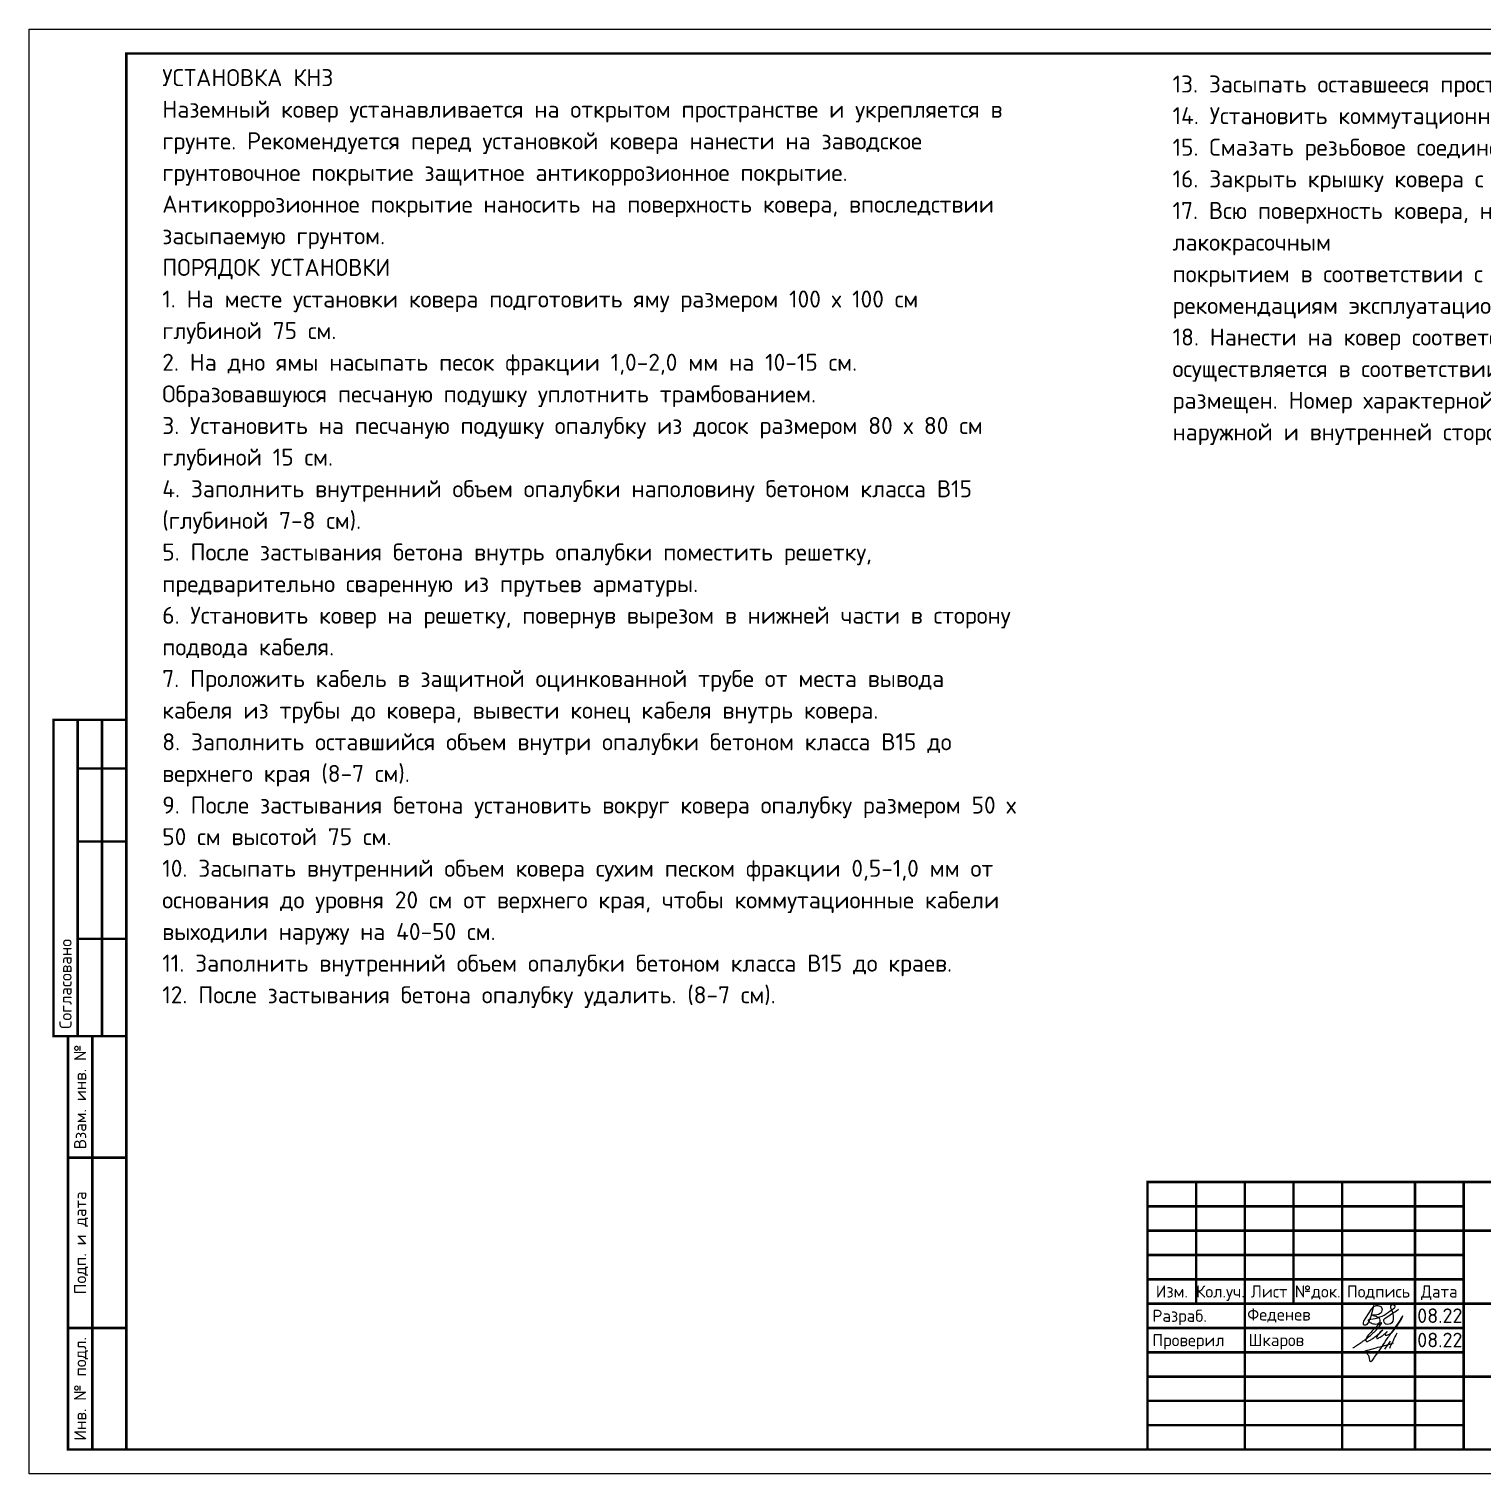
# Model space of a CAD drawing. Header units: millimetres. Extents: x -112426 to 6776, y 1218 to 38707.
# Drawn here: x 2612.5 to 2911.5, y 2273.2 to 2570.2 of the extents above; entities that cross this region are included whole.
import ezdxf
from ezdxf.enums import TextEntityAlignment as Align

# ---------------------------------------------------------------- set-up
doc = ezdxf.new("R2010")
doc.units = ezdxf.units.MM
for name, color, linetype, lineweight in [('Размер 3.5', 250, 'Continuous', 35), ('Размерный', 4, 'Continuous', 30), ('Размеры на чертеже', 250, 'Continuous', 25)]:
    doc.layers.add(name, color=color, linetype=linetype, lineweight=lineweight)
doc.layers.add('рамка', color=7, linetype='Continuous')
doc.styles.add('-ISOCPEUR-', font='isocpeur.TTF')

# ---------------------------------------------------------------- blocks, each defined once
blk = doc.blocks.new('*U156')
blk.add_lwpolyline([(0, 0), (420, 0), (420, -297), (0, -297)], close=True)
at = {"const_width": 0.5}
blk.add_lwpolyline([(20, -5), (415, -5), (415, -292), (20, -292)], close=True, dxfattribs=at)
for points in [[(20, -207), (5, -207), (5, -142), (20, -142)], [(10, -142), (10, -207)], [(15, -142), (15, -207)], [(10, -152), (20, -152)], [(10, -167), (20, -167)], [(10, -187), (20, -187)], [(20, -292), (8, -292), (8, -207), (20, -207)], [(13, -207), (13, -292)], [(8, -232), (20, -232)], [(230, -292), (230, -237), (415, -237)], [(240, -237), (240, -262)], [(250, -237), (250, -292)], [(260, -237), (260, -262)], [(270, -237), (270, -292)], [(285, -237), (285, -292)], [(295, -237), (295, -292)], [(230, -242), (295, -242)], [(230, -247), (295, -247)], [(295, -247), (415, -247)], [(230, -252), (295, -252)], [(230, -257), (295, -257)], [(230, -262), (415, -262)], [(8, -267), (20, -267)], [(230, -267), (295, -267)], [(230, -272), (295, -272)], [(230, -277), (295, -277)], [(295, -277), (415, -277)], [(230, -282), (295, -282)], [(230, -287), (295, -287)]]:
    blk.add_lwpolyline(points, dxfattribs=at)
at = {"style": '-ISOCPEUR-'}
blk.add_text('Согласовано', height=2.5, rotation=90, dxfattribs=at).set_placement((7.5, -205.5), align=Align.MIDDLE_LEFT)
for s, p in [('Взам. инв. №', (10.5, -219.5)), ('Подп. и дата', (10.5, -249.5)), ('Инв. № подл.', (10.5, -279.5))]:
    blk.add_text(s, height=2.5, rotation=90, dxfattribs=at).set_placement(p, align=Align.MIDDLE_CENTER)
for s, p in [('Изм.', (235, -259.5)), ('Кол.уч.', (245, -259.5)), ('Лист', (255, -259.5)), ('№док.', (265, -259.5)), ('Подпись', (277.5, -259.5)), ('Дата', (290, -259.5))]:
    blk.add_text(s, height=2.5, dxfattribs=at).set_placement(p, align=Align.MIDDLE_CENTER)
for s, p in [('Разраб.', (231, -264.5)), ('Проверил', (231, -269.5))]:
    blk.add_text(s, height=2.5, dxfattribs=at).set_placement(p, align=Align.MIDDLE_LEFT)
blk.add_attdef('РАЗРАБОТАЛ', text='', height=2.5, dxfattribs=at).set_placement((250.5, -264.22), align=Align.MIDDLE_LEFT)
at = {"style": '-ISOCPEUR-', "flags": 8}
for tag, height, p in [('ДАТА', 2.5, (290.07, -264.4)), ('ДАТА1', 2.5, (290.07, -269.4)), ('ЛИСТ', 3, (386.39, -271.92)), ('ЛИСТОВ', 3, (403.89, -271.92)), ('ФОРМАТ', 3, (380.97, -294.75))]:
    blk.add_attdef(tag, text='', height=height, dxfattribs=at).set_placement(p, align=Align.MIDDLE_CENTER)
at = {"style": '-ISOCPEUR-'}
blk.add_attdef('ПРОВЕРИЛ', (250.75, -270.73), '', height=2.5, dxfattribs=at)
at = {"style": '-ISOCPEUR-', "flags": 8}
blk.add_attdef('ИМЯ_ЧЕРТЕЖА_001', (321.33, -285.18), '', height=3, dxfattribs=at)
blk = doc.blocks.new('подпись')
at = {"lineweight": 30}
for points in [[(-0.82, -1.23), (-0.21, -0.8), (0.43, -0.36), (0.86, -0.08), (1.32, 0.25), (2, 0.77), (2.8, 1.4), (3.27, 1.83), (3.84, 2.36), (4.46, 3.07), (5.01, 3.73), (5.08, 3.95), (5.01, 4.03), (4.91, 4), (4.76, 3.88), (4.33, 3.49), (3.4, 2.58), (2.34, 1.43), (1.83, 0.48), (1.87, 0.23), (1.99, 0.16), (2.17, 0.16), (2.41, 0.25), (3.02, 0.6), (3.71, 1.09), (4.34, 1.62), (5.32, 2.55), (4.75, 1.98), (4.27, 1.36), (4.08, 1.05), (4.07, 0.85), (4.11, 0.78), (4.25, 0.78), (4.42, 0.84), (4.78, 1.05), (5.16, 1.3), (5.47, 1.51), (5.72, 1.73), (6.05, 1.99), (6.23, 2.18), (5.94, 1.88), (5.8, 1.63), (5.8, 1.5), (5.89, 1.44), (6.13, 1.46), (6.57, 1.6), (6.9, 1.79), (7.5, 2.39), (8.04, 3.08), (8.61, 3.92), (9.15, 4.76), (9.43, 5.33), (8, 3.26), (6.29, 0.88), (3.58, -3.07), (3.05, -3.8), (2.85, -4.05), (2.49, -2.98), (2.12, -2.39), (1.3, -1.96), (1.02, -2.03), (2.91, -1.44), (4.7, -0.96), (7.51, -0.15)], [(6.86, 0.23), (5.67, -1.43)], [(8.19, 1.85), (6.68, -1.27)]]:
    blk.add_spline(points, degree=3, dxfattribs=at)
blk = doc.blocks.new('Подпись Леха')
at = {"layer": 'рамка'}
blk.add_blockref('подпись', (2.7, 0.11), dxfattribs=at)

msp = doc.modelspace()

# ---------------------------------------------------------------- linework, layer by layer
msp.add_lwpolyline([(2889.043, 2308.026), (2888.943, 2307.504), (2888.734, 2306.647), (2888.417, 2305.566), (2887.953, 2304.406), (2887.635, 2303.935), (2887.441, 2303.836), (2887.247, 2303.811), (2887.058, 2303.836), (2886.962, 2303.947), (2886.913, 2304.131), (2886.918, 2304.339), (2887.015, 2304.6), (2887.318, 2305.16), (2888.592, 2307.074), (2889.089, 2307.648), (2889.538, 2307.842), (2889.919, 2307.834), (2890.485, 2307.671), (2890.749, 2307.198), (2890.725, 2306.811), (2890.668, 2306.548), (2890.552, 2306.363), (2890.348, 2306.179), (2890.037, 2306.024), (2889.678, 2305.922), (2889.367, 2305.864), (2889.1, 2305.873), (2888.843, 2305.883), (2888.605, 2305.995), (2888.548, 2306.012), (2888.804, 2305.901), (2889.011, 2305.812), (2889.202, 2305.744), (2889.523, 2305.653), (2889.748, 2305.546), (2889.958, 2305.447), (2890.096, 2305.351), (2890.247, 2305.081), (2890.271, 2304.831), (2890.294, 2304.583), (2890.239, 2304.339), (2890.044, 2304.12), (2889.802, 2304.011), (2889.505, 2303.979), (2889.216, 2303.995), (2888.972, 2304.008), (2888.747, 2304.112), (2888.509, 2304.222), (2888.325, 2304.307), (2888.216, 2304.409), (2888.077, 2304.538), (2887.993, 2304.749), (2887.998, 2304.939), (2888.11, 2305.003), (2888.443, 2305.037), (2888.943, 2305.089), (2889.352, 2305.174), (2889.645, 2305.235), (2889.895, 2305.345), (2890.33, 2305.501), (2890.804, 2305.663), (2891.166, 2305.834), (2891.366, 2305.976), (2891.665, 2306.187), (2892.063, 2306.469), (2892.447, 2306.74), (2892.744, 2306.951), (2893.109, 2307.209), (2893.363, 2307.389), (2893.416, 2307.633), (2893.361, 2307.836), (2893.189, 2307.946), (2892.939, 2307.961), (2892.688, 2307.93), (2892.537, 2307.837), (2892.483, 2307.656), (2892.512, 2307.455), (2892.586, 2307.235), (2892.762, 2306.839), (2892.953, 2306.291), (2893.002, 2306.027), (2893.016, 2305.709), (2893.033, 2304.973), (2892.986, 2304.636), (2892.743, 2304.315), (2892.5, 2304.103), (2892.186, 2304.009), (2891.842, 2303.962), (2891.536, 2304.001), (2891.301, 2304.15), (2891.175, 2304.409), (2891.105, 2304.706), (2891.144, 2304.988), (2891.309, 2305.208), (2892.453, 2305.944), (2892.884, 2306.249), (2893.691, 2306.774), (2894.165, 2307.082)])

# ---------------------------------------------------------------- block references
msp.add_blockref('Подпись Леха', (2882.883, 2300.201))
at = {"layer": 'Размеры на чертеже', "lineweight": 90}
ref = msp.add_blockref('*U156', (2612.527, 2570.232), dxfattribs=at)
ref.add_attrib('РАЗРАБОТАЛ', 'Феденев', dxfattribs={"layer": '0', "height": 2.5, "style": '-ISOCPEUR-'}).set_placement((2863.028, 2306.008), align=Align.MIDDLE_LEFT)
ref.add_attrib('ПРОВЕРИЛ', 'Шкаров', (2863.276, 2299.503), dxfattribs={"layer": '0', "height": 2.5, "style": '-ISOCPEUR-'})

# ---------------------------------------------------------------- texts
at = {"layer": 'Размер 3.5', "char_height": 3.5, "width": 175.97762, "attachment_point": 1, "line_spacing_factor": 1.114286, "style": '-ISOCPEUR-'}
for s, insert in [('УСТАНОВКА КНЗ\\PНаземный ковер устанавливается на открытом пространстве и укрепляется в грунте. Рекомендуется перед установкой ковера нанести на заводское грунтовочное покрытие защитное антикоррозионное покрытие. Антикоррозионное покрытие наносить на поверхность ковера, впоследствии\\Pзасыпаемую грунтом.\\PПОРЯДОК УСТАНОВКИ\\P1. На месте установки ковера подготовить яму размером 100 х 100 см глубиной 75 см.\\P2. На дно ямы насыпать песок фракции 1,0-2,0 мм на 10-15 см. Образовавшуюся песчаную подушку уплотнить трамбованием.\\P3. Установить на песчаную подушку опалубку из досок размером 80 х 80 см глубиной 15 см.\\P4. Заполнить внутренний объем опалубки наполовину бетоном класса В15 (глубиной 7-8 см).\\P5. После застывания бетона внутрь опалубки поместить решетку, предварительно сваренную из прутьев арматуры.\\P6. Установить ковер на решетку, повернув вырезом в нижней части в сторону подвода кабеля.\\P7. Проложить кабель в защитной оцинкованной трубе от места вывода кабеля из трубы до ковера, вывести конец кабеля внутрь ковера.\\P8. Заполнить оставшийся объем внутри опалубки бетоном класса В15 до верхнего края (8-7 см).\\P9. После застывания бетона установить вокруг ковера опалубку размером 50 х 50 см высотой 75 см.\\P10. Засыпать внутренний объем ковера сухим песком фракции 0,5-1,0 мм от основания до уровня 20 см от верхнего края, чтобы коммутационные кабели выходили наружу на 40-50 см.\\P11. Заполнить внутренний объем опалубки бетоном класса В15 до краев.\\P\\pt3.5;12. После застывания бетона опалубку удалить. {\\C256;\\c0;(8-7 см).}', (2639.913, 2562.003)), ('13. Засыпать оставшееся пространство ямы грунтом.\\P14. Установить коммутационный терминал внутри ковера.\\P15. Смазать резьбовое соединение болта, фиксирующего крышку ковера, солидолом.\\P16. Закрыть крышку ковера с помощью специального болта.\\P17. Всю поверхность ковера, находящуюся над уровнем земли, покрыть лакокрасочным\\Pпокрытием в соответствии с ландшафтно-архитектурными условиями (по рекомендациям эксплуатационной организации).\\P18. Нанести на ковер соответствующую маркировку. Маркировка ковера осуществляется в соответствии с номером характерной точки, в которой он размещен. Номер характерной точки должен проставляться краской на наружной и внутренней стороне крышки ковера одновременно.', (2847.668, 2560.688))]:
    msp.add_mtext(s, dxfattribs=dict(at, insert=insert))
at = {"layer": 'Размерный', "color": 0, "style": '-ISOCPEUR-'}
for p in [(2897.983, 2304.255), (2897.983, 2299.255)]:
    msp.add_text('08.22', height=3, dxfattribs=at).set_placement(p)

doc.saveas('drawing.dxf')
